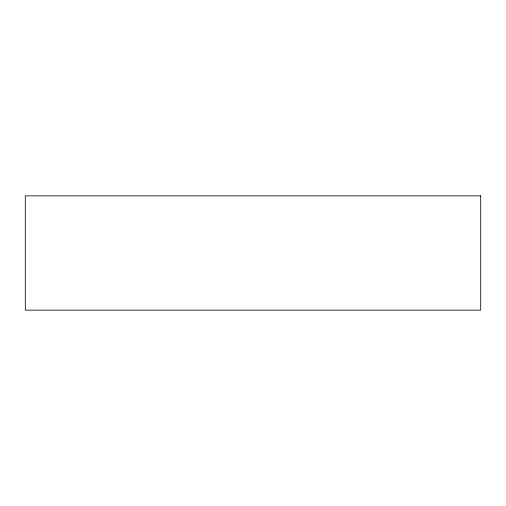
<?xml version="1.0" encoding="UTF-8"?>
<svg xmlns="http://www.w3.org/2000/svg" width="506" height="506" viewBox="0 0 506 506"><rect width="100%" height="100%" fill="white"/><g stroke="black" fill="none" stroke-linecap="round" stroke-linejoin="round"><path stroke-width="0.76" d="M480.7 195.86L25.3 195.86L25.3 310.14L480.7 310.14L480.7 195.86"/></g></svg>
